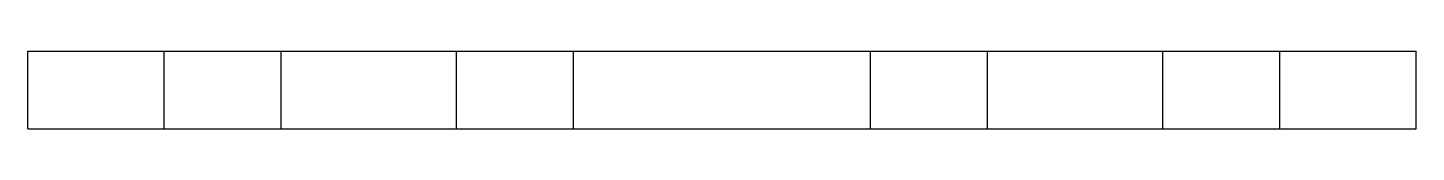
# Model space of a CAD drawing. Header units: millimetres. Extents: x 0 to 285, y 0 to 16.
import ezdxf

# ---------------------------------------------------------------- set-up
doc = ezdxf.new("R2010")
doc.units = ezdxf.units.MM

msp = doc.modelspace()

# ---------------------------------------------------------------- linework, layer by layer
at = {"layer": 'P3', "ltscale": 0.3}
for p, q in [((0, 16), (40, 16)), ((0, 0), (0, 16)), ((28, 0), (28, 16)), ((40, 16), (100, 16)), ((52, 0), (52, 16)), ((88, 0), (88, 16)), ((100, 16), (185, 16)), ((112, 0), (112, 16)), ((173, 0), (173, 16)), ((185, 16), (245, 16)), ((197, 0), (197, 16)), ((233, 0), (233, 16)), ((245, 16), (285, 16)), ((257, 0), (257, 16)), ((285, 0), (285, 16)), ((0, 0), (40, 0)), ((40, 0), (100, 0)), ((100, 0), (185, 0)), ((185, 0), (245, 0)), ((245, 0), (285, 0))]:
    msp.add_line(p, q, dxfattribs=at)

doc.saveas('drawing.dxf')
